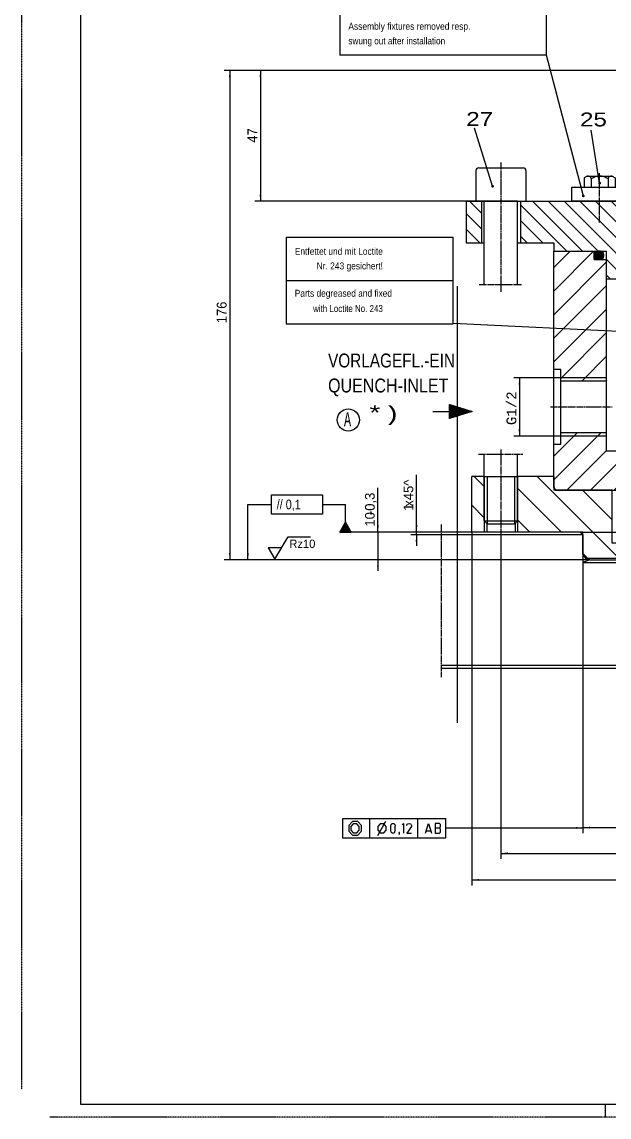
# Model space of a CAD drawing. Extents: x -315 to 525, y -318 to 275.
# Drawn here: x -314.8 to -103.6, y -318.5 to 75.5 of the extents above; entities that cross this region are included whole.
import ezdxf

# ---------------------------------------------------------------- set-up
doc = ezdxf.new("R2010")
doc.units = 0
doc.header["$MEASUREMENT"] = 0
for name, pattern in [('CADRA_CENTERLINE', [3.15, 2.460938, -0.196875, 0.295312, -0.196875]), ('CADRA_DASHED', [1.476561, 0.295312, -0.196875, 0.295312, -0.196875, 0.295312, -0.196875]), ('CADRA_NC', [0.239911, 0.019993, -0.059978, 0.019993, -0.059978, 0.019993, -0.059978]), ('CADRA_SOLID', [0])]:
    doc.linetypes.add(name, pattern=pattern)
for name, color, linetype in [('1', 7, 'CONTINUOUS'), ('10', 7, 'CONTINUOUS'), ('13', 7, 'CONTINUOUS'), ('14', 7, 'CONTINUOUS'), ('15', 7, 'CONTINUOUS'), ('16', 7, 'CONTINUOUS'), ('3', 7, 'CONTINUOUS'), ('5', 7, 'CONTINUOUS'), ('7', 7, 'CONTINUOUS'), ('8', 7, 'CONTINUOUS'), ('9', 7, 'CONTINUOUS')]:
    doc.layers.add(name, color=color, linetype=linetype)
doc.styles.add('MONOTXT', font='MONOTXT', dxfattribs={"height": 0.2})
doc.styles.get("Standard").update_dxf_attribs({"font": 'txt', "height": 0.2})

# ---------------------------------------------------------------- blocks, each defined once
blk = doc.blocks.new('36_TEX')
at = {"layer": '10', "color": 48, "linetype": 'CADRA_SOLID'}
blk.add_point((0, 0), dxfattribs=at)
at = {"layer": '5', "color": 3, "linetype": 'CADRA_SOLID'}
for p, q in [((0, 14.5376), (0, 29.5441)), ((0, 29.5441), (74.2108, 29.5441)), ((74.2108, 0), (74.2108, 29.5441)), ((0, 14.77), (74.2108, 14.77)), ((0, 0), (0, 14.5376)), ((0, 0), (74.2108, 0))]:
    blk.add_line(p, q, dxfattribs=at)
at = {"layer": '15', "color": 4, "linetype": 'Continuous'}
for s, width, p in [('Montagelehren nach der Montage', 0.93764, (2.9778, 23.2862)), ('entfernt bzw. ausgeschwenkt', 0.9092, (2.9778, 18.0362)), ('Assembly fixtures removed resp.', 0.9056, (2.9566, 9.0602)), ('swung out after installation', 0.87908, (2.9566, 3.8102))]:
    blk.add_text(s, height=2.5, dxfattribs=dict(at, width=width)).set_placement(p)
blk = doc.blocks.new('35_TEX')
at = {"layer": '10', "color": 48, "linetype": 'CADRA_SOLID'}
blk.add_point((0, 0), dxfattribs=at)
at = {"layer": '5', "color": 3, "linetype": 'CADRA_SOLID'}
for p, q in [((0, 31.2), (59.9544, 31.2)), ((0, 15.3181), (0, 31.2)), ((59.9544, 0), (59.9544, 31.2)), ((-0.0014, 15.6), (59.9182, 15.6)), ((0, 0), (0, 15.3181)), ((0, 0), (59.9544, 0))]:
    blk.add_line(p, q, dxfattribs=at)
at = {"layer": '15', "color": 4, "linetype": 'Continuous'}
for s, width, p in [('Entfettet und mit Loctite', 0.90168, (3, 24.8437)), ('Nr. 243 gesichert!', 0.90384, (10.8435, 19.5937)), ('Parts degreased and fixed', 0.89612, (2.9701, 9.7572)), ('with Loctite No. 243', 0.85352, (9.5821, 4.2572))]:
    blk.add_text(s, height=2.5, dxfattribs=dict(at, width=width)).set_placement(p)
blk = doc.blocks.new('31_ZG-')
at = {"layer": '1', "color": 2, "linetype": 'Continuous'}
for p, q in [((0, 0), (4.8, 8)), ((4.8, 8), (12.8243, 8)), ((-2.4, 4), (0, 0)), ((2.4, 4), (-2.4, 4))]:
    blk.add_line(p, q, dxfattribs=at)
at = {"layer": '10', "color": 48, "linetype": 'CADRA_SOLID'}
blk.add_point((0, 0), dxfattribs=at)
at = {"layer": '1', "color": 2, "linetype": 'Continuous'}
blk.add_text('Rz10', height=2.9999, dxfattribs=at).set_placement((5.1699, 4.0024))
blk = doc.blocks.new('28_ZG-')
at = {"layer": '10', "color": 48, "linetype": 'CADRA_SOLID'}
for p in [(0, 3.5701), (0, 0)]:
    blk.add_point(p, dxfattribs=at)
at = {"layer": '13', "color": 42, "linetype": 'CADRA_SOLID'}
for p, q in [((-1.9799, 0), (-2.0314, 0.0515)), ((0.582, 2.5619), (-1.9799, 0)), ((-1.9279, 0.2308), (-1.6971, 0)), ((-1.4142, 0), (-1.8244, 0.4102)), ((-1.7858, 0.4769), (0.4785, 2.7413)), ((-1.7208, 0.5895), (-1.1314, 0)), ((-1.6971, 0), (0.6856, 2.3826)), ((-0.8485, 0), (-1.6173, 0.7688)), ((-1.5138, 0.9481), (-0.5657, 0)), ((0.7891, 2.2033), (-1.4142, 0)), ((-0.2828, 0), (-1.4103, 1.1274)), ((0.375, 2.9206), (-1.3995, 1.1461)), ((-1.3067, 1.3067), (0, 0)), ((0.2828, 0), (-1.2032, 1.4861)), ((-1.1314, 0), (0.8926, 2.024)), ((-1.0997, 1.6654), (0.5657, 0)), ((-1.0131, 1.8153), (0.2715, 3.0999)), ((0.8485, 0), (-0.9962, 1.8447)), ((-0.8926, 2.024), (1.1314, 0)), ((0.9962, 1.8447), (-0.8485, 0)), ((1.4142, 0), (-0.7891, 2.2033)), ((-0.6856, 2.3826), (1.6971, 0)), ((0.1679, 3.2792), (-0.6267, 2.4845)), ((1.9799, 0), (-0.582, 2.5619)), ((-0.5657, 0), (1.0997, 1.6654)), ((-0.4785, 2.7413), (1.7858, 0.4769)), ((1.3995, 1.1461), (-0.375, 2.9206)), ((1.2032, 1.4861), (-0.2828, 0)), ((-0.2715, 3.0999), (1.0131, 1.8153)), ((-0.2404, 3.1537), (0.0644, 3.4585)), ((0.6267, 2.4845), (-0.1679, 3.2792)), ((-0.0644, 3.4585), (0.2404, 3.1537)), ((0, 0), (1.3067, 1.3067)), ((1.4103, 1.1274), (0.2828, 0)), ((0.5657, 0), (1.5138, 0.9481)), ((1.6173, 0.7688), (0.8485, 0)), ((1.1314, 0), (1.7208, 0.5895)), ((1.8244, 0.4102), (1.4142, 0)), ((1.6971, 0), (1.9279, 0.2308)), ((2.0314, 0.0515), (1.9799, 0))]:
    blk.add_line(p, q, dxfattribs=at)
at = {"layer": '3', "color": 7, "linetype": 'CADRA_SOLID'}
for p, q in [((-2.0612, 0), (0, 3.5701)), ((-2.0612, 0), (2.0612, 0)), ((2.0612, 0), (0, 3.5701))]:
    blk.add_line(p, q, dxfattribs=at)
blk = doc.blocks.new('1_ZG-Z')
at = {"layer": '10', "color": 48, "linetype": 'CADRA_SOLID'}
blk.add_point((0, 0), dxfattribs=at)
blk.add_point((0, 0), dxfattribs=at)
at = {"layer": '13', "color": 42, "linetype": 'CADRA_SOLID'}
for p, q in [((-7.9152, 2.4735), (-8, 2.3887)), ((-8, 2.2473), (-7.8075, 2.4398)), ((-7.6997, 2.4062), (-8, 2.1059)), ((-8, 1.9645), (-7.592, 2.3725)), ((-8, 2.3693), (-4.29, -1.3406)), ((-7.4842, 2.3388), (-8, 1.823)), ((-8, 1.6816), (-7.3765, 2.3051)), ((-7.2687, 2.2715), (-8, 1.5402)), ((-8, 1.3988), (-7.161, 2.2378)), ((-4.3978, -1.3743), (-8, 2.2279)), ((-7.0532, 2.2041), (-8, 1.2574)), ((-8, 1.1159), (-6.9455, 2.1705)), ((-6.8377, 2.1368), (-8, 0.9745)), ((-8, 0.8331), (-6.73, 2.1031)), ((-8, 2.0865), (-4.5055, -1.408)), ((-6.6222, 2.0694), (-8, 0.6917)), ((-8, 0.5503), (-6.5145, 2.0358)), ((-6.4067, 2.0021), (-8, 0.4088)), ((-8, 0.2674), (-6.299, 1.9684)), ((-4.6133, -1.4416), (-8, 1.9451)), ((-6.1912, 1.9348), (-8, 0.126)), ((-8, -0.0154), (-6.0835, 1.9011)), ((-5.9757, 1.8674), (-8, -0.1569)), ((-8, -0.2983), (-5.868, 1.8337)), ((-8, 1.8037), (-4.721, -1.4753)), ((-5.7602, 1.8001), (-8, -0.4397)), ((-8, -0.5811), (-5.6525, 1.7664)), ((-5.5447, 1.7327), (-8, -0.7225)), ((-8, -0.864), (-5.437, 1.6991)), ((-5.3292, 1.6654), (-8, -1.0054)), ((-4.8288, -1.509), (-8, 1.6622)), ((-8, -1.1468), (-5.2215, 1.6317)), ((-5.1137, 1.598), (-8, -1.2882)), ((-8, -1.4296), (-5.006, 1.5644)), ((-4.8982, 1.5307), (-8, -1.5711)), ((-8, 1.5208), (-4.9365, -1.5427)), ((-8, -1.7125), (-4.7905, 1.497)), ((-4.6827, 1.4634), (-8, -1.8539)), ((-8, -1.9953), (-4.575, 1.4297)), ((-4.4672, 1.396), (-8, -2.1367)), ((-5.0443, -1.5763), (-8, 1.3794)), ((-8, -2.2782), (-4.3595, 1.3623)), ((-4.2517, 1.3287), (-8, -2.4196)), ((-8, 1.238), (-5.152, -1.61)), ((-5.2598, -1.6437), (-8, 1.0966)), ((-8, 0.9551), (-5.3675, -1.6774)), ((-5.4753, -1.711), (-8, 0.8137)), ((-8, 0.6723), (-5.583, -1.7447)), ((-5.6908, -1.7784), (-8, 0.5309)), ((-8, 0.3894), (-5.7985, -1.812)), ((-5.9063, -1.8457), (-8, 0.248)), ((-8, 0.1066), (-6.014, -1.8794)), ((-4.1823, -1.307), (-7.9843, 2.4951)), ((-7.9112, -2.4723), (-4.144, 1.295)), ((-7.7786, 2.4308), (-4.0745, -1.2733)), ((-4.0362, 1.2613), (-7.7055, -2.408)), ((-3.9668, -1.2396), (-7.5729, 2.3665)), ((-7.4998, -2.3437), (-3.9285, 1.2277)), ((-7.3672, 2.3023), (-3.859, -1.2059)), ((-3.8207, 1.194), (-7.2941, -2.2794)), ((-3.7513, -1.1723), (-7.1615, 2.238)), ((-7.0884, -2.2151), (-3.713, 1.1603)), ((-6.9558, 2.1737), (-3.6435, -1.1386)), ((-3.6052, 1.1266), (-6.8827, -2.1508)), ((-3.5358, -1.1049), (-6.7501, 2.1094)), ((-6.677, -2.0866), (-3.4975, 1.093)), ((-6.5444, 2.0451), (-3.428, -1.0713)), ((-3.3897, 1.0593), (-6.4713, -2.0223)), ((-3.3203, -1.0376), (-6.3387, 1.9808)), ((-6.2656, -1.958), (-3.282, 1.0256)), ((-6.133, 1.9166), (-3.2125, -1.0039)), ((-3.1742, 0.992), (-6.0599, -1.8937)), ((-3.1048, -0.9702), (-5.9273, 1.8523)), ((-5.8542, -1.8294), (-3.0665, 0.9583)), ((-5.7216, 1.788), (-2.997, -0.9366)), ((-2.9587, 0.9246), (-5.6485, -1.7652)), ((-2.8893, -0.9029), (-5.5159, 1.7237)), ((-5.4428, -1.7009), (-2.851, 0.8909)), ((-5.3102, 1.6594), (-2.7815, -0.8692)), ((-2.7432, 0.8573), (-5.2371, -1.6366)), ((-2.6738, -0.8356), (-5.1045, 1.5952)), ((-5.0314, -1.5723), (-2.6355, 0.8236)), ((-4.8988, 1.5309), (-2.566, -0.8019)), ((-2.5277, 0.7899), (-4.8257, -1.508)), ((-2.4583, -0.7682), (-4.6931, 1.4666)), ((-4.62, -1.4437), (-2.42, 0.7563)), ((-4.4874, 1.4023), (-2.3505, -0.7345)), ((-2.3122, 0.7226), (-4.4143, -1.3795)), ((-2.2428, -0.7009), (-4.2817, 1.338)), ((-4.2086, -1.3152), (-2.2045, 0.6889)), ((-4.076, 1.2737), (-2.135, -0.6672)), ((-2.0967, 0.6552), (-4.0029, -1.2509)), ((-2.0273, -0.6335), (-3.8703, 1.2095)), ((-3.7972, -1.1866), (-1.989, 0.6216)), ((-3.6646, 1.1452), (-1.9195, -0.5998)), ((-1.8812, 0.5879), (-3.5915, -1.1223)), ((-1.8118, -0.5662), (-3.4588, 1.0809)), ((-3.3858, -1.058), (-1.7735, 0.5542)), ((-3.2531, 1.0166), (-1.704, -0.5325)), ((-1.6657, 0.5205), (-3.1801, -0.9938)), ((-1.5963, -0.4988), (-3.0474, 0.9523)), ((-2.9744, -0.9295), (-1.558, 0.4869)), ((-2.8417, 0.8881), (-1.4885, -0.4652)), ((-1.4502, 0.4532), (-2.7687, -0.8652)), ((-1.3808, -0.4315), (-2.636, 0.8238)), ((-2.563, -0.8009), (-1.3425, 0.4195)), ((-2.4303, 0.7595), (-1.273, -0.3978)), ((-1.2347, 0.3859), (-2.3572, -0.7366)), ((-1.1653, -0.3641), (-2.2246, 0.6952)), ((-2.1515, -0.6724), (-1.127, 0.3522)), ((-2.0189, 0.6309), (-1.0575, -0.3305)), ((-1.0193, 0.3185), (-1.9458, -0.6081)), ((-0.9498, -0.2968), (-1.8132, 0.5666)), ((-1.7401, -0.5438), (-0.9115, 0.2848)), ((-1.6075, 0.5024), (-0.842, -0.2631)), ((-0.8038, 0.2512), (-1.5344, -0.4795)), ((-0.7343, -0.2295), (-1.4018, 0.4381)), ((-1.3287, -0.4152), (-0.696, 0.2175)), ((-1.1961, 0.3738), (-0.6265, -0.1958)), ((-0.5883, 0.1838), (-1.123, -0.3509)), ((-0.5188, -0.1621), (-0.9904, 0.3095)), ((-0.9173, -0.2867), (-0.4805, 0.1502)), ((-0.7847, 0.2452), (-0.411, -0.1284)), ((-0.3728, 0.1165), (-0.7116, -0.2224)), ((-0.3033, -0.0948), (-0.579, 0.1809)), ((-0.5059, -0.1581), (-0.265, 0.0828)), ((-0.3733, 0.1167), (-0.1955, -0.0611)), ((-0.1573, 0.0491), (-0.3002, -0.0938)), ((-0.0878, -0.0274), (-0.1676, 0.0524)), ((-0.0945, -0.0295), (-0.0495, 0.0155)), ((-6.1218, -1.9131), (-8, -0.0348)), ((-8, -0.1762), (-6.2295, -1.9467)), ((-6.3373, -1.9804), (-8, -0.3177)), ((-8, -0.4591), (-6.445, -2.0141)), ((-6.5528, -2.0477), (-8, -0.6005)), ((-8, -0.7419), (-6.6605, -2.0814)), ((-6.7683, -2.1151), (-8, -0.8833)), ((-8, -1.0248), (-6.876, -2.1488)), ((-6.9838, -2.1824), (-8, -1.1662)), ((-8, -1.3076), (-7.0915, -2.2161)), ((-7.1993, -2.2498), (-8, -1.449)), ((-8, -1.5905), (-7.307, -2.2834)), ((-7.4148, -2.3171), (-8, -1.7319)), ((-8, -1.8733), (-7.5225, -2.3508)), ((-7.6303, -2.3845), (-8, -2.0147)), ((-8, -2.1561), (-7.738, -2.4181)), ((-7.8458, -2.4518), (-8, -2.2976)), ((-8, -2.439), (-7.9535, -2.4855))]:
    blk.add_line(p, q, dxfattribs=at)
at = {"layer": '5', "color": 3, "linetype": 'CADRA_SOLID'}
for p, q in [((-14, 0), (0, 0)), ((-8, -2.5), (-8, 2.5)), ((-8, 2.5), (0, 0)), ((0, 0), (-8, -2.5))]:
    blk.add_line(p, q, dxfattribs=at)
blk = doc.blocks.new('34_DEC')
at = {"layer": '10', "color": 48, "linetype": 'CADRA_SOLID'}
blk.add_point((0, 0), dxfattribs=at)
at = {"layer": '13', "color": 42, "linetype": 'CADRA_SOLID'}
for p, q in [((-153.7645, 18), (-149.5, 13.7355)), ((-118.7939, 0), (-135.5, 16.7061)), ((-131.1371, 18), (-113.1371, 0)), ((-107.4802, 0), (-125.4802, 18)), ((-95, -6.8234), (-119.8234, 18)), ((-95, -1.1665), (-114.1665, 18)), ((-95, 4.4903), (-108.5097, 18)), ((-95, 10.1472), (-102.8528, 18)), ((-95, 15.8041), (-97.196, 18)), ((101.9285, 11.2086), (95.1371, 18)), ((104.474, 14.3199), (100.7939, 18)), ((107.3025, 17.1483), (106.4508, 18)), ((132.7645, 3), (117.7645, 18)), ((135.5, 5.9213), (123.4214, 18)), ((135.5, 11.5782), (129.0782, 18)), ((135.5, 17.235), (134.7351, 18)), ((155, 14.7056), (151.7056, 18)), ((-149.5, 8.0787), (-155, 13.5786)), ((99.1707, 8.3095), (95, 12.4802)), ((123.5, 0.9508), (111.5451, 12.9057)), ((127.1076, 3), (114.3735, 15.7341)), ((155, 9.0488), (149.5, 14.5488)), ((-155, 7.9218), (-150.0782, 3)), ((-135.5, 11.0492), (-127.4508, 3)), ((118.7939, 0), (108.7167, 10.0773)), ((155, 3.3919), (149.5, 8.8919)), ((-133.1076, 3), (-135.5, 5.3924)), ((97.0494, 4.774), (95, 6.8234)), ((107.4802, 0), (102.7063, 4.774)), ((113.1371, 0), (105.6054, 7.5317)), ((104.5, -2.6766), (99.1707, 2.6526)), ((149.7351, 3), (149.5, 3.235)), ((-97.4802, -10), (-104.5, -2.9802)), ((104.5, -8.3335), (96.3423, -0.1758)), ((100.5097, -10), (95, -4.4903)), ((-103.1371, -10), (-104.5, -8.6371))]:
    blk.add_line(p, q, dxfattribs=at)
at = {"layer": '3', "color": 7, "linetype": 'CADRA_SOLID'}
for p, q in [((108.1542, 18), (102.8087, 12.6545)), ((108.3948, 17.5336), (103.6572, 12.7959)), ((116.6394, 18), (107.0513, 8.4119)), ((107.1927, 9.2604), (111.9303, 13.998))]:
    blk.add_line(p, q, dxfattribs=at)
at = {"layer": '5', "color": 3, "linetype": 'CADRA_SOLID'}
for p, q in [((-155, 18), (-155, 3)), ((-155, 18), (-148.5, 18)), ((-149.5, 18), (-149.5, 3)), ((-136.5, 18), (-95, 18)), ((-135.5, 18), (-135.5, 3)), ((-95, -8.5), (-95, 18)), ((136.5, 18), (95, 18)), ((95, -8.5), (95, 18)), ((107.6877, 17.5336), (103.6572, 13.503)), ((108.3948, 17.5336), (107.6877, 17.5336)), ((111.9303, 13.2909), (107.6877, 17.5336)), ((108.7198, 18), (108.2534, 17.5336)), ((108.3948, 17.5336), (111.9303, 13.998)), ((116.0738, 18), (111.9303, 13.8566)), ((135.5, 18), (135.5, 3)), ((155, 18), (148.5, 18)), ((149.5, 18), (149.5, 3)), ((155, 18), (155, 3)), ((103.6572, 12.9374), (101.6066, 10.8868)), ((103.7279, 12.7252), (101.6066, 10.6039)), ((102.738, 12.5838), (103.1622, 12.1595)), ((103.6572, 12.7959), (103.6572, 13.503)), ((107.8998, 9.2604), (103.6572, 13.503)), ((103.6572, 12.7959), (107.1927, 9.2604)), ((111.9303, 13.2909), (107.8998, 9.2604)), ((111.9303, 13.2909), (111.9303, 13.998)), ((98.1418, 7.2805), (101.6365, 10.7752)), ((100.3338, 9.3311), (100.6874, 9.6847)), ((100.3338, 8.624), (100.3338, 9.3311)), ((103.0208, 5.937), (100.3338, 8.624)), ((100.6874, 9.6847), (104.0815, 6.2906)), ((102.1723, 10.0382), (101.253, 9.119)), ((101.6066, 10.8868), (101.6365, 10.7752)), ((101.6066, 10.8868), (101.748, 10.7453)), ((101.6066, 10.6039), (105.0007, 7.2098)), ((101.7072, 10.7045), (101.6365, 10.7752)), ((107.122, 9.3311), (105.0007, 7.2098)), ((107.3342, 9.2604), (105.2835, 7.2098)), ((106.5563, 8.7654), (106.9806, 8.3412)), ((107.8998, 9.2604), (107.1927, 9.2604)), ((95, 2.7245), (98.4406, 6.1652)), ((95, -1.5181), (100.5619, 4.0438)), ((98.4406, 6.1652), (98.1418, 7.2805)), ((98.1418, 7.2805), (101.6773, 3.745)), ((100.5619, 4.0438), (98.4406, 6.1652)), ((101.6773, 3.745), (100.5619, 4.0438)), ((101.6773, 3.745), (105.172, 7.2397)), ((103.0208, 5.937), (103.7279, 5.937)), ((104.435, 7.7755), (103.5158, 6.8562)), ((103.7279, 5.937), (104.0815, 6.2906)), ((105.172, 7.2397), (105.1013, 7.3104)), ((105.1421, 7.3512), (105.2835, 7.2098)), ((105.2835, 7.2098), (105.172, 7.2397)), ((-155, 3), (-148.5, 3)), ((-136.5, 3), (-123.5, 3)), ((-123.5, 3), (-123.5, 0)), ((-123.5, 0), (-104.5, 0)), ((-104.5, -10), (-104.5, 0)), ((123.5, 0), (104.5, 0)), ((104.5, -10), (104.5, 0)), ((123.5, 3), (123.5, 0)), ((136.5, 3), (123.5, 3)), ((155, 3), (148.5, 3)), ((-93, -10), (-104.5, -10)), ((-95, -8.5), (-95.4019, -10)), ((-93, -8.5), (-95, -8.5)), ((93, -8.5), (95, -8.5)), ((93, -10), (104.5, -10)), ((95, -8.5), (95.4019, -10))]:
    blk.add_line(p, q, dxfattribs=at)
at = {"layer": '7', "color": 7, "linetype": 'CADRA_DASHED'}
for p, q in [((108.9251, 17.0032), (105.3896, 13.4677)), ((109.5439, 16.3845), (106.0083, 12.849)), ((105.3896, 13.4677), (105.9126, 11.5158)), ((110.7813, 15.1471), (107.2458, 11.6115)), ((111.4, 14.5284), (107.8645, 10.9928)), ((107.8645, 10.9928), (105.9126, 11.5158))]:
    blk.add_line(p, q, dxfattribs=at)
for points in [[(105.3896, 13.4677), (105.627, 13.1934), (105.7771, 13.0257), (106.0083, 12.849)], [(106.0083, 12.849), (106.2185, 12.5666), (106.4392, 12.2576), (106.5465, 12.1497)], [(107.2458, 11.6115), (106.9634, 11.8217), (106.6544, 12.0424), (106.5465, 12.1497)], [(107.8645, 10.9928), (107.5902, 11.2302), (107.4225, 11.3803), (107.2458, 11.6115)]]:
    blk.add_lwpolyline(points, dxfattribs=at)
at = {"layer": '8', "color": 7, "linetype": 'CADRA_CENTERLINE'}
blk.add_line((113.1642, 18.7674), (93.9089, -0.4879), dxfattribs=at)
blk = doc.blocks.new('8_FLAN')
at = {"layer": '10', "color": 48, "linetype": 'CADRA_SOLID'}
blk.add_point((0, 0), dxfattribs=at)
at = {"layer": '13', "color": 42, "linetype": 'CADRA_SOLID'}
for p, q in [((-148.5, 1.4218), (-152.0782, 5)), ((-100.6895, -23.7613), (-129.4508, 5)), ((135.5, 0.2645), (130.7645, 5)), ((-120.7645, -15), (-136.5, 0.7355)), ((-102.5, -10.6371), (-113.1371, 0)), ((128.1371, -15), (113.1371, 0)), ((135.5, -11.0492), (123.5, 0.9508)), ((116.8234, -15), (102.5, -0.6766)), ((153, -5.9218), (149.5, -2.4218)), ((-153, -5.3919), (-148.5, -9.8919)), ((-132.0782, -15), (-136.5, -10.5782)), ((113, -22.4903), (102.5, -11.9903)), ((150.7645, -15), (149.5, -13.7355)), ((-111.2645, -24.5), (-113, -22.7645)), ((103.696, -24.5), (100.25, -21.054))]:
    blk.add_line(p, q, dxfattribs=at)
at = {"layer": '3', "color": 7, "linetype": 'CADRA_SOLID'}
for p, q in [((-148.5, 5), (-148.5, -15)), ((-136.5, 5), (-136.5, -15))]:
    blk.add_line(p, q, dxfattribs=at)
at = {"layer": '5', "color": 3, "linetype": 'CADRA_SOLID'}
for p, q in [((-148.5, 5), (-153, 5)), ((-153, -15), (-153, 5)), ((-123.5, 5), (-136.5, 5)), ((-123.5, 5), (-123.5, 0)), ((123.5, 5), (136.5, 5)), ((123.5, 5), (123.5, 0)), ((135.5, -15), (135.5, 5)), ((148.5, 5), (153, 5)), ((149.5, -15), (149.5, 5)), ((153, -15), (153, 5)), ((-102.5, 0), (-123.5, 0)), ((-102.5, -19), (-102.5, 0)), ((102.5, -19), (102.5, 0)), ((102.5, 0), (123.5, 0)), ((-113, -15), (-153, -15)), ((-147.6001, -12), (-147.6001, -15)), ((-137.4, -12), (-137.4, -15)), ((-113, -23), (-113, -15)), ((113, -15), (136.5, -15)), ((113, -23), (113, -15)), ((148.5, -15), (153, -15)), ((-100.25, -19), (-102.5, -19)), ((-100.25, -23), (-100.25, -19)), ((100.25, -19), (102.5, -19)), ((100.25, -23), (100.25, -19)), ((-113, -23), (-112.134, -24.5)), ((-100.25, -23), (-101.116, -24.5)), ((100.25, -23), (101.116, -24.5)), ((113, -23), (112.134, -24.5)), ((-101.116, -24.5), (-112.134, -24.5)), ((101.116, -24.5), (112.134, -24.5))]:
    blk.add_line(p, q, dxfattribs=at)
blk = doc.blocks.new('13_GEH')
at = {"layer": '10', "color": 48, "linetype": 'CADRA_SOLID'}
blk.add_point((0, 0), dxfattribs=at)
at = {"layer": '13', "color": 42, "linetype": 'CADRA_SOLID'}
for p, q in [((-109.1615, 86), (-123.5, 71.6615)), ((-117.6468, 86), (-123.5, 80.1468)), ((108.4558, 83), (104.5, 79.0441)), ((111.4558, 86), (109, 83.5441)), ((119.9411, 86), (112.2561, 78.315)), ((-104.5, 82.1762), (-123.5, 63.1762)), ((121, 78.5736), (120.7414, 78.315)), ((-104.5, 73.6909), (-123.5, 54.6909)), ((-104.5, 65.2056), (-123.5, 46.2056)), ((119.082, 59.685), (104.5, 45.103)), ((110.5967, 59.685), (104.5, 53.5883)), ((-104.5, 56.7204), (-121, 40.2204)), ((123.3822, 55.5), (104.5, 36.6177)), ((-104.5, 48.2351), (-113.4201, 39.315)), ((123.5, 47.1325), (104.5, 28.1325)), ((-104.5, 39.7498), (-104.9348, 39.315)), ((123.5, 38.6472), (104.5, 19.6472)), ((123.5, 30.1619), (93.3381, 0)), ((-106.5942, 20.685), (-123.5, 3.7792)), ((-115.0795, 20.685), (-123.5, 12.2645)), ((101.8234, 0), (123.5, 21.6766)), ((-104.5, 14.294), (-118.7939, 0)), ((-96.1087, 14.2), (-110.3087, 0)), ((-87.6234, 14.2), (-101.8234, 0)), ((90.5675, 14.2), (88.0541, 11.6866)), ((90.3, 5.4472), (99.0528, 14.2)), ((123.5, 13.1914), (110.3087, 0)), ((118.7939, 0), (123.5, 4.7061)), ((-90.3, 3.0381), (-93.3381, 0))]:
    blk.add_line(p, q, dxfattribs=at)
at = {"layer": '3', "color": 7, "linetype": 'CADRA_SOLID'}
for p, q in [((104.5869, 79.48), (121, 79.48)), ((104.5869, 58.52), (121, 58.52)), ((-104.71, 40.48), (-121, 40.48)), ((-104.71, 19.52), (-121, 19.52))]:
    blk.add_line(p, q, dxfattribs=at)
at = {"layer": '5', "color": 3, "linetype": 'CADRA_SOLID'}
for p, q in [((-123.5, 86), (-109, 86)), ((-123.5, 1), (-123.5, 86)), ((-109, 83), (-109, 86)), ((-109, 83), (-104.5, 83)), ((-104.5, 14.2), (-104.5, 83)), ((109, 83), (104.5, 83)), ((104.5, 14.2), (104.5, 83)), ((109, 83), (109, 86)), ((123.5, 86), (109, 86)), ((123.5, 1.0001), (123.5, 86)), ((121, 82.5), (123.5, 82.5)), ((121, 78.315), (121, 82.5)), ((104.5, 78.315), (121, 78.315)), ((121, 59.6918), (121, 78.3073)), ((104.5, 59.685), (121, 59.685)), ((121, 55.5), (121, 59.685)), ((121, 55.5), (123.5, 55.5)), ((-121, 43.5), (-123.5, 43.5)), ((-121, 39.315), (-121, 43.5)), ((-104.5, 39.315), (-121, 39.315)), ((-121, 20.6918), (-121, 39.3073)), ((-104.5, 20.685), (-121, 20.685)), ((-121, 16.5), (-121, 20.685)), ((-121, 16.5), (-123.5, 16.5)), ((-104.5, 14.2), (-84, 14.2)), ((-84.4, 11.7), (-84.4, 14.2)), ((104.5, 14.2), (84, 14.2)), ((84.4, 11.7), (84.4, 14.2)), ((-90.3, 9.2), (-90.3, 1.5)), ((-84, 11.7), (-87.8, 11.7)), ((84, 11.7), (87.8, 11.7)), ((90.3, 9.2), (90.3, 1.5)), ((-123.5, 1), (-122.9226, 0)), ((-122.9226, 0), (-91.166, 0)), ((-90.3, 1.5), (-91.166, 0)), ((90.3, 1.5), (91.166, 0)), ((122.9226, 0), (91.166, 0)), ((123.5, 1), (122.9226, 0))]:
    blk.add_line(p, q, dxfattribs=at)
for centre, start, end in [((-87.8, 9.2), 90.000003, 180.000006), ((87.8, 9.2), 359.999983, 89.999992)]:
    blk.add_arc(centre, 2.5, start, end, dxfattribs=at)
at = {"layer": '8', "color": 7, "linetype": 'CADRA_CENTERLINE'}
for p, q in [((101.9486, 69), (126.6861, 69)), ((-124.6874, 30), (-102.4486, 30))]:
    blk.add_line(p, q, dxfattribs=at)
blk = doc.blocks.new('15_MON')
at = {"layer": '10', "color": 48, "linetype": 'CADRA_SOLID'}
for p in [(-30, 5), (0, 0)]:
    blk.add_point(p, dxfattribs=at)
at = {"layer": '5', "color": 3, "linetype": 'CADRA_SOLID'}
for p, q in [((-34.52, 9), (-35.52, 8.42)), ((-35.52, 8.42), (-35.52, 5)), ((-34.52, 9), (-25.48, 9)), ((-33, 8), (-33, 5)), ((-27, 8), (-27, 5)), ((-25.48, 9), (-24.48, 8.42)), ((-24.48, 8.42), (-24.48, 5)), ((-40, 5), (0, 5)), ((-40, 0), (-40, 5)), ((-35.52, 5), (-24.48, 5)), ((0, 5), (0, 0)), ((0, 0), (-40, 0))]:
    blk.add_line(p, q, dxfattribs=at)
for centre, radius, start, end in [((-34.26, 7.74), 1.29, 11.7456, 101.7456), ((-30, 4), 5, 53.1301, 126.8699), ((-25.74, 7.74), 1.29, 78.2544, 168.2544)]:
    blk.add_arc(centre, radius, start, end, dxfattribs=at)
at = {"layer": '8', "color": 7, "linetype": 'CADRA_CENTERLINE'}
blk.add_line((-30, -7.68), (-30, 10.08), dxfattribs=at)
blk = doc.blocks.new('6_FLAN')
at = {"layer": '3', "color": 7, "linetype": 'CADRA_SOLID'}
for p, q in [((-113, 10), (-164, 10)), ((-113, 9), (-114, 10)), ((-113, 9), (-113, -1)), ((113, 9), (114, 10)), ((113, 10), (164, 10)), ((113, 9), (113, -1)), ((-110.54, 0), (-113, -1)), ((-110.54, 0), (-73.05, 0)), ((110.54, 0), (73.05, 0)), ((110.54, 0), (113, -1)), ((-113, -1), (-82, -1)), ((113, -1), (82, -1)), ((-74, -9), (-86.56, -30.55)), ((-85.7, -31), (-73, -9)), ((85.7, -31), (73, -9)), ((74, -9), (86.56, -30.55)), ((-99.52, -38), (-164, -38)), ((-164, -39), (-75.25, -39)), ((164, -39), (75.25, -39)), ((99.52, -38), (164, -38))]:
    blk.add_line(p, q, dxfattribs=at)
for centre, radius, start, end in [((-82, -9), 9, 0, 90), ((82, -9), 9, 90, 180), ((-82, -9), 8, 0, 90), ((82, -9), 8, 90, 180), ((-99.56, -23), 16, 270, 330.0001), ((-99.52, -23), 15, 269.9999, 329.7712), ((99.56, -23), 16, 209.9999, 270), ((99.52, -23), 15, 210.2288, 270.0001)]:
    blk.add_arc(centre, radius, start, end, dxfattribs=at)
at = {"layer": '8', "color": 7, "linetype": 'CADRA_CENTERLINE'}
for p, q in [((-164, 12.75), (-164, -42.16)), ((164, 12.75), (164, -42.16))]:
    blk.add_line(p, q, dxfattribs=at)

msp = doc.modelspace()

# ---------------------------------------------------------------- linework, layer by layer
at = {"layer": '13', "color": 42, "linetype": 'CADRA_SOLID'}
for p, q in [((-108.91, -7.75), (-105.59, -7.75)), ((-105.66, -7.6), (-108.84, -7.6)), ((-108.74, -7.45), (-105.76, -7.45)), ((-105.91, -7.3), (-108.59, -7.3)), ((-108.38, -7.15), (-106.12, -7.15)), ((-106.7, -7), (-107.8, -7)), ((-105.5, -8.2), (-109, -8.2)), ((-109, -8.35), (-105.5, -8.35)), ((-105.5, -8.5), (-109, -8.5)), ((-109, -8.65), (-105.5, -8.65)), ((-105.5, -8.8), (-109, -8.8)), ((-108.99, -8.05), (-105.51, -8.05)), ((-108.99, -8.95), (-105.51, -8.95)), ((-105.54, -7.9), (-108.96, -7.9)), ((-105.54, -9.1), (-108.96, -9.1)), ((-108.91, -9.25), (-105.59, -9.25)), ((-105.66, -9.4), (-108.84, -9.4)), ((-108.74, -9.55), (-105.76, -9.55)), ((-105.91, -9.7), (-108.59, -9.7)), ((-108.38, -9.85), (-106.12, -9.85))]:
    msp.add_line(p, q, dxfattribs=at)
at = {"layer": '14', "color": 2, "linetype": 'CADRA_SOLID'}
for points in [[(-145.76, 16.38, 0.5, 0.5, 1), (-145.26, 16.38, 0, 0, 0), (-145.26, 16.38, 0.5, 0.5, 1)], [(-107.25, 17.51, 0.5, 0.5, 1), (-106.75, 17.51, 0, 0, 0), (-106.75, 17.51, 0.5, 0.5, 1)], [(-113.15, 12.9, 0.5, 0.5, 1), (-112.65, 12.9, 0, 0, 0), (-112.65, 12.9, 0.5, 0.5, 1)]]:
    msp.add_lwpolyline(points, format="xyseb", close=True, dxfattribs=at)
at = {"layer": '15', "color": 4, "linetype": 'CADRA_SOLID'}
for p, q in [((-158.11, -176.61), (-158.11, -19.56)), ((-233.49, -118), (-233.49, -98.09)), ((-189.64, -218.1), (-189.64, -211.09)), ((-186.72, -217.22), (-183.88, -211.97)), ((-172.39, -218.1), (-172.39, -211.09)), ((-179.26, -216.35), (-179.03, -216.35)), ((-169.41, -215.47), (-167.79, -215.47)), ((-164.64, -214.48), (-166.19, -214.48)), ((-164.64, -216.35), (-164.29, -215.97)), ((-162.29, -214.44), (-113, -214.44))]:
    msp.add_line(p, q, dxfattribs=at)
for points in [[(-225.05, -94.59), (-206.69, -94.59), (-206.69, -101.59), (-225.05, -101.59)], [(-199.32, -211.1), (-162.5, -211.1), (-162.5, -218.1), (-199.32, -218.1)]]:
    msp.add_lwpolyline(points, close=True, dxfattribs=at)
for points in [[(-192.71, -215.6), (-192.71, -213.6), (-194.02, -212.16), (-195.91, -212.16), (-197.24, -213.6)], [(-197.24, -213.6), (-197.24, -215.6), (-195.91, -217.02), (-194.02, -217.02), (-192.71, -215.6)], [(-193.45, -215.27), (-193.45, -213.93), (-194.35, -212.97), (-195.6, -212.97), (-196.48, -213.93)], [(-196.48, -213.93), (-196.48, -215.27), (-195.6, -216.21), (-194.35, -216.21), (-193.45, -215.27)], [(-183.78, -213.93), (-184.67, -212.97), (-185.93, -212.97), (-186.81, -213.93), (-186.81, -215.27)], [(-186.81, -215.27), (-185.93, -216.21), (-184.67, -216.21), (-183.78, -215.27), (-183.78, -213.93)], [(-182.15, -215.42), (-182.15, -213.78), (-181.96, -213.26), (-181.6, -212.84), (-181.06, -212.84)], [(-181.06, -216.35), (-181.6, -216.35), (-181.96, -215.94), (-182.15, -215.42)], [(-181.06, -212.84), (-180.7, -213.26), (-180.51, -213.78)], [(-181.06, -216.35), (-180.7, -215.94), (-180.51, -215.42), (-180.51, -213.78)], [(-179.26, -216.81), (-179.03, -216.58), (-179.03, -216.11), (-179.26, -216.11), (-179.26, -216.35)], [(-177.97, -213.32), (-177.5, -212.84), (-177.5, -216.35)], [(-176.37, -213.54), (-176.37, -213.37), (-176.21, -213.06), (-176.04, -212.93), (-175.55, -212.84)], [(-174.73, -213.89), (-176.37, -216.35), (-174.73, -216.35)], [(-175.55, -212.84), (-175.06, -212.93), (-174.9, -213.06), (-174.73, -213.54), (-174.73, -213.89)], [(-169.68, -216.35), (-168.6, -212.84), (-167.52, -216.35)], [(-164.64, -212.84), (-166.19, -212.84), (-166.19, -216.35), (-164.64, -216.35)], [(-164.64, -214.48), (-164.29, -214.1), (-164.29, -213.21), (-164.64, -212.84)], [(-164.64, -216.35), (-164.29, -215.97), (-164.29, -214.86), (-164.64, -214.48)]]:
    msp.add_lwpolyline(points, dxfattribs=at)
at = {"layer": '15', "color": 7, "linetype": 'CADRA_SOLID'}
for points in [[(-233.17, -115.52), (-233.82, -115.52), (-233.49, -118)], [(-115.48, -214.11), (-115.48, -214.77), (-113, -214.44)]]:
    msp.add_solid(points, dxfattribs=at)
at = {"layer": '16', "color": 4, "linetype": 'CADRA_SOLID'}
for p, q in [((-71.35, 58), (-242.02, 58)), ((-240.02, 58), (-240.02, -118)), ((-71.35, 58), (-231.01, 58)), ((-229.01, 58), (-229.01, 11)), ((-136.5, 11), (-231.01, 11)), ((-121, -52.52), (-137.84, -52.52)), ((-135.84, -52.52), (-135.84, -73.48)), ((-121, -73.48), (-137.84, -73.48)), ((-172.88, -108), (-172.88, -87.45)), ((-186.74, -108), (-186.74, -92.08)), ((-186.74, -108), (-186.74, -104)), ((-172.88, -108), (-172.88, -104)), ((-153.5, -108), (-200.12, -108)), ((-186.74, -108), (-186.74, -118)), ((-114, -108), (-174.88, -108)), ((-113, -109), (-174.88, -109)), ((-172.88, -109), (-172.88, -108)), ((-172.88, -109), (-172.88, -113)), ((-153, -108), (-153, -235.15)), ((-142.5, -107.26), (-142.5, -225.58)), ((-113, -108), (-8.02, -108)), ((-110.54, -118), (-242.02, -118)), ((-110.54, -118), (-188.74, -118)), ((-186.74, -118), (-186.74, -122)), ((-113, -119), (-113, -216.32)), ((-113, -214.32), (113, -214.32)), ((-142.5, -223.58), (142.5, -223.58)), ((-153, -233.15), (153, -233.15))]:
    msp.add_line(p, q, dxfattribs=at)
for points in [[(-240.35, 55.52), (-239.69, 55.52), (-240.02, 58)], [(-229.33, 55.52), (-228.68, 55.52), (-229.01, 58)], [(-228.68, 13.48), (-229.33, 13.48), (-229.01, 11)], [(-136.17, -55), (-135.52, -55), (-135.84, -52.52)], [(-135.52, -71), (-136.17, -71), (-135.84, -73.48)], [(-187.07, -105.52), (-186.42, -105.52), (-186.74, -108)], [(-173.2, -105.52), (-172.55, -105.52), (-172.88, -108)], [(-172.55, -111.48), (-173.2, -111.48), (-172.88, -109)], [(-239.69, -115.52), (-240.35, -115.52), (-240.02, -118)], [(-186.42, -120.48), (-187.07, -120.48), (-186.74, -118)], [(-110.52, -214.65), (-110.52, -214), (-113, -214.32)], [(-140.02, -223.9), (-140.02, -223.25), (-142.5, -223.58)], [(-150.52, -233.48), (-150.52, -232.83), (-153, -233.15)]]:
    msp.add_solid(points, dxfattribs=at)
at = {"layer": '3', "color": 7, "linetype": 'CADRA_SOLID'}
for p, q in [((-126.18, 63.59), (-112.9, 12.9)), ((-145.51, 16.38), (-152.05, 37.31)), ((-107, 17.51), (-110, 36.52)), ((-95.36, -36.07), (-159.68, -33.01)), ((-147.43, -88), (-147.43, -105)), ((-137.58, -88), (-137.58, -105)), ((-233.49, -98.09), (-225.06, -98.09)), ((-206.66, -98.09), (-198.4, -98.09)), ((-198.4, -108), (-198.4, -98.09)), ((-105.06, -313.75), (-105.06, -318.45))]:
    msp.add_line(p, q, dxfattribs=at)
msp.add_circle((-197.39, -67.69), 4, dxfattribs=at)
at = {"layer": '5', "color": 3, "linetype": 'CADRA_SOLID'}
for p, q in [((-293.76, 270.25), (-293.76, -313.75)), ((-151.5, 22), (-151.5, 11)), ((-150.5, 23), (-134.5, 23)), ((-133.5, 22), (-133.5, 11)), ((-151.5, 11), (-133.5, 11)), ((-148.5, -19), (-148.5, 11)), ((-136.5, -19), (-136.5, 11)), ((-107.8, -7), (-106.7, -7)), ((-109, -8.8), (-109, -8.2)), ((-107.8, -10), (-106.7, -10)), ((-105.5, -8.8), (-105.5, -8.2)), ((-148.5, -104), (-148.5, -80)), ((-136.5, -104), (-136.5, -80)), ((-148.5, -88), (-136.5, -88)), ((-148.5, -104), (-147.5, -105)), ((-148.5, -104), (-136.5, -104)), ((-147.5, -105), (-137.5, -105)), ((-136.5, -104), (-137.5, -105)), ((-293.76, -313.75), (520.74, -313.75))]:
    msp.add_line(p, q, dxfattribs=at)
for centre, radius, start, end in [((-150.5, 22), 1, 90, 180), ((-134.5, 22), 1, 0, 90), ((-107.8, -8.2), 1.2, 90, 180.0001), ((-106.7, -8.2), 1.2, 0, 90), ((-107.8, -8.8), 1.2, 180.0001, 270.0001), ((-106.7, -8.8), 1.2, 270.0001, 0.0001)]:
    msp.add_arc(centre, radius, start, end, dxfattribs=at)
at = {"layer": '8', "color": 7, "linetype": 'CADRA_CENTERLINE'}
for p, q in [((-142.5, 24.96), (-142.5, -21.61)), ((-150.38, -19), (-135.05, -19)), ((-142.5, -78.33), (-142.5, -109.86)), ((-150.6, -80), (-134.62, -80))]:
    msp.add_line(p, q, dxfattribs=at)
at = {"layer": '9', "color": 7, "linetype": 'CADRA_NC'}
for p, q in [((-314.78, -308.45), (-314.78, 264.95)), ((515.34, -318.45), (-304.78, -318.45))]:
    msp.add_line(p, q, dxfattribs=at)

# ---------------------------------------------------------------- block references
at = {"layer": '1', "color": 1, "linetype": 'Continuous'}
msp.add_blockref('31_ZG-', (-223.77, -117.73), dxfattribs=at)
at = {"layer": '3', "color": 1, "linetype": 'Continuous'}
for name, p in [('34_DEC', (0, -7)), ('13_GEH', (0, -93)), ('8_FLAN', (0, -93)), ('28_ZG-', (-198.4, -108)), ('6_FLAN', (0, -118))]:
    msp.add_blockref(name, p, dxfattribs=at)
at = {"layer": '5', "color": 1, "linetype": 'Continuous'}
for name, p in [('36_TEX', (-200.33, 63.59)), ('15_MON', (-77, 11)), ('35_TEX', (-219.63, -33.14)), ('1_ZG-Z', (-152.98, -64.63))]:
    msp.add_blockref(name, p, dxfattribs=at)

# ---------------------------------------------------------------- texts
at = {"layer": '15', "color": 4, "linetype": 'Continuous'}
for s, height, width, p in [('27', 5, 1.301626, (-154.99, 38.07)), ('25', 5, 1.301626, (-114.08, 37.89)), ('VORLAGEFL.-EIN', 4.9999, 0.824556, (-204.67, -48.81)), ('QUENCH-INLET', 4.9999, 0.862557, (-204.67, -57.81)), ('// 0,1', 3.5, 0.832, (-223.15, -99.84))]:
    msp.add_text(s, height=height, dxfattribs=dict(at, width=width)).set_placement(p)
at = {"layer": '15', "color": 4, "linetype": 'Continuous', "style": 'MONOTXT'}
for s, width, p in [('*)', 1.416028, (-190.9, -67.91)), ('A', 0.588012, (-198.95, -69.93))]:
    msp.add_text(s, height=5, dxfattribs=dict(at, width=width)).set_placement(p)
at = {"layer": '16', "color": 4, "linetype": 'Continuous'}
for s, p in [('47', (-230.16, 32.03)), ('176', (-241.18, -32.93)), ('x45^ ', (-174.03, -98.9)), ('-0,3', (-187.9, -101.92)), ('1', (-174.03, -100.37)), ('10', (-187.9, -106.05))]:
    msp.add_text(s, height=3.5, rotation=90, dxfattribs=at).set_placement(p)
at = {"layer": '16', "color": 4, "linetype": 'Continuous', "style": 'MONOTXT'}
msp.add_text('G1/2', height=3.5, rotation=90, dxfattribs=at).set_placement((-137, -69.53))

doc.saveas('drawing.dxf')
